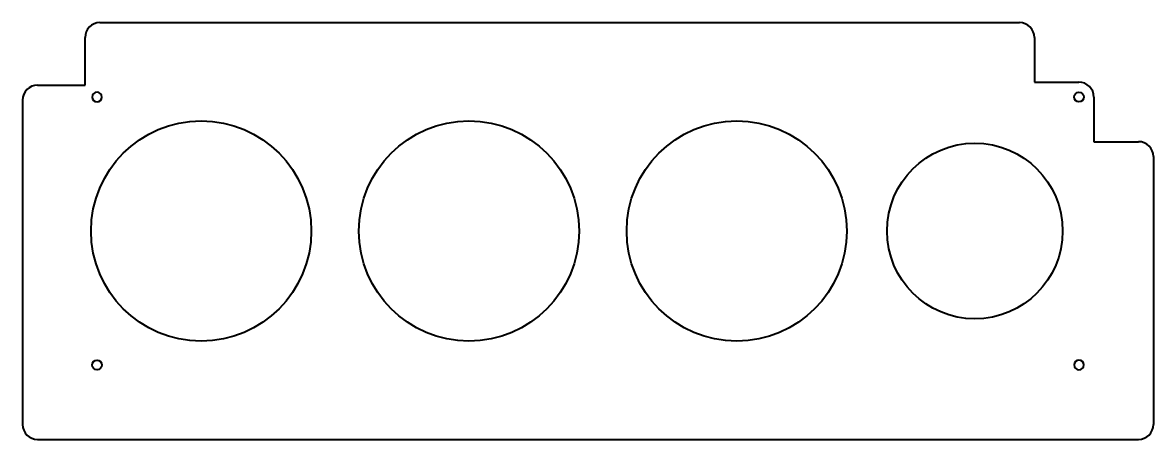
# Model space of a CAD drawing. Header units: inches. Extents: x 230 to 610, y -70 to 70.
import ezdxf

# ---------------------------------------------------------------- set-up
doc = ezdxf.new("R2010")
doc.units = ezdxf.units.IN
doc.header["$MEASUREMENT"] = 0
doc.layers.add('Visible', color=7, linetype='Continuous', lineweight=40)

msp = doc.modelspace()

# ---------------------------------------------------------------- linework, layer by layer
at = {"layer": 'Visible'}
for p, q in [((256, 70, 6), (565, 70, 6)), ((251, 49, 6), (251, 65, 6)), ((570, 65, 6), (570, 50, 6)), ((570, 50, 6), (585, 50, 6)), ((235, 49, 6), (251, 49, 6)), ((230, 44, 6), (230, -65, 6)), ((590, 45, 6), (590, 30, 6)), ((590, 30, 6), (605, 30, 6)), ((610, 25, 6), (610, -65, 6)), ((235, -70, 6), (605, -70, 6))]:
    msp.add_line(p, q, dxfattribs=at)
at = {"layer": 'Visible', "extrusion": (0, 0, -1)}
for centre in [(-255, 45, -6), (-585, -45, -6)]:
    msp.add_circle(centre, 1.6, dxfattribs=at)
at = {"layer": 'Visible'}
for centre, radius in [((585, 45, 6), 1.6), ((290, 0, 6), 37), ((380, 0, 6), 37), ((470, 0, 6), 37), ((550, 0, 6), 29.5), ((255, -45, 6), 1.6)]:
    msp.add_circle(centre, radius, dxfattribs=at)
for centre, start, end in [((256, 65, 6), 90, 180), ((565, 65, 6), 0, 90), ((585, 45, 6), 0, 90), ((235, 44, 6), 90, 180), ((605, 25, 6), 0, 90), ((235, -65, 6), 180, 270), ((605, -65, 6), 270, 0)]:
    msp.add_arc(centre, 5, start, end, dxfattribs=at)

doc.saveas('drawing.dxf')
